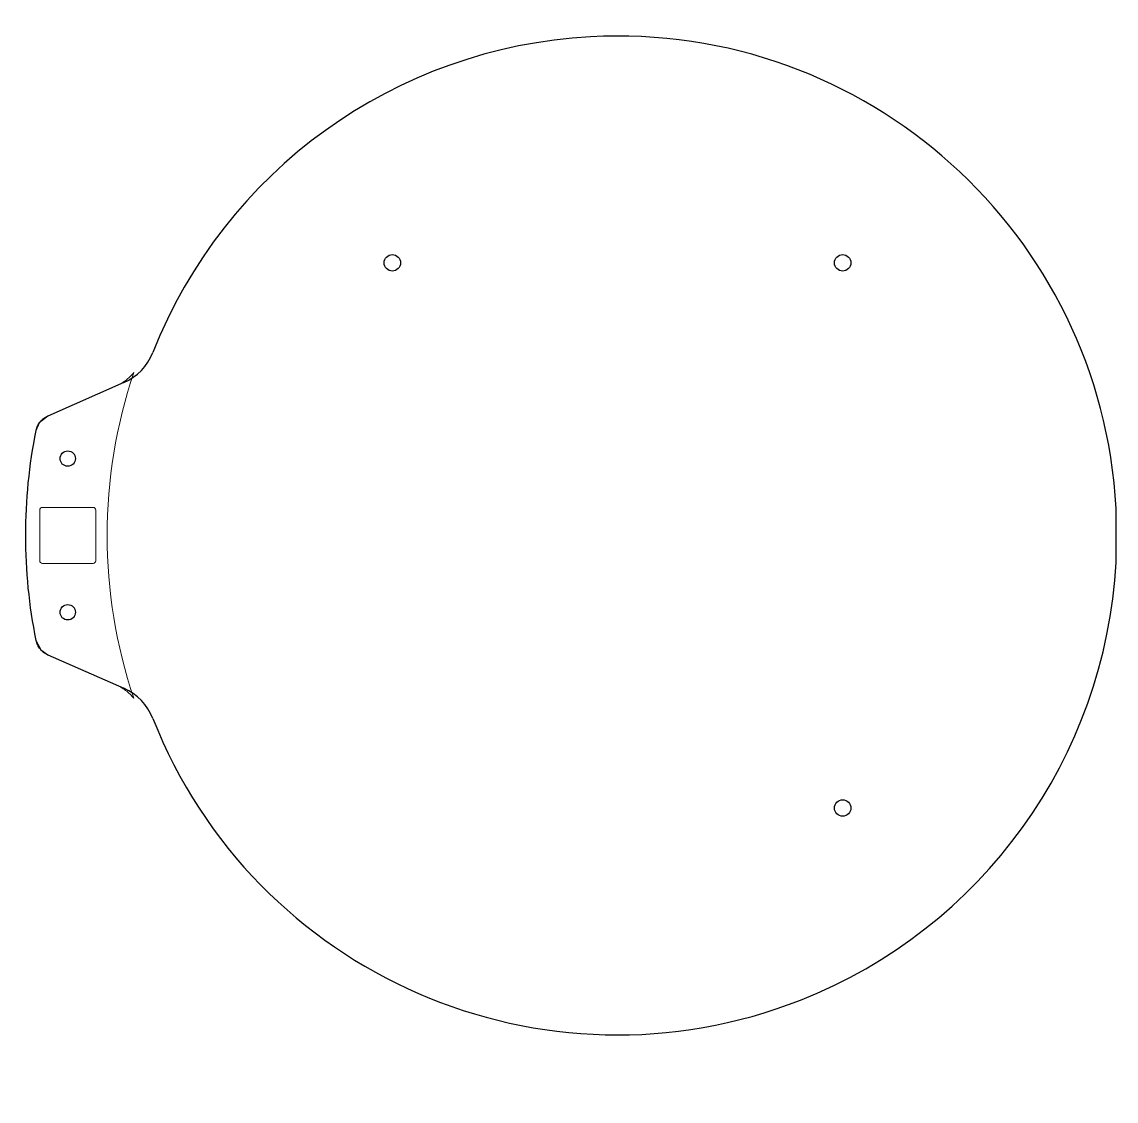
# Model space of a CAD drawing. Extents: x 198 to 398, y 318 to 515.
import ezdxf

# ---------------------------------------------------------------- set-up
doc = ezdxf.new("R2010")
doc.units = 0
doc.header["$MEASUREMENT"] = 0
doc.layers.get('0').update_dxf_attribs({"lineweight": 0})
doc.layers.add('SLD-0', color=7, linetype='Continuous', lineweight=0)

msp = doc.modelspace()

# ---------------------------------------------------------------- linework, layer by layer
at = {"color": 7, "lineweight": 18}
for p, q in [((215.5, 448.73), (203.09, 443.27)), ((201.63, 426.11), (201.63, 416.89)), ((211.34, 426.61), (202.13, 426.61)), ((211.84, 416.89), (211.84, 426.11)), ((202.13, 416.39), (211.34, 416.39)), ((203.09, 399.73), (215.5, 394.27))]:
    msp.add_line(p, q, dxfattribs=at)
for centre in [(206.73, 435.52), (206.73, 407.48)]:
    msp.add_circle(centre, 1.4, dxfattribs=at)
for points in [[(218.79, 451.21), (212.3, 431.93), (212.3, 411.07), (218.79, 391.79)], [(200.91, 440.64), (198.36, 428), (198.36, 415), (200.91, 402.36)], [(202.13, 426.61), (201.85, 426.61), (201.63, 426.38), (201.63, 426.11)], [(211.84, 426.11), (211.84, 426.38), (211.62, 426.61), (211.34, 426.61)], [(201.63, 416.89), (201.63, 416.62), (201.85, 416.39), (202.13, 416.39)], [(211.34, 416.39), (211.62, 416.39), (211.84, 416.62), (211.84, 416.89)]]:
    msp.add_open_spline(points, degree=3, dxfattribs=at)
at = {"color": 5, "lineweight": 0}
for points, knots in [([(218.79, 451.21), (218.35, 450.67), (217.85, 450.19), (217.3, 449.78), (217.02, 449.57), (216.73, 449.38), (216.43, 449.21), (216.13, 449.03), (215.82, 448.88), (215.5, 448.73)], [0, 0, 0, 0, 1, 1, 1, 2, 2, 2, 3, 3, 3, 3]), ([(203.09, 443.27), (202.82, 443.15), (202.56, 443), (202.33, 442.83), (202.09, 442.65), (201.87, 442.45), (201.68, 442.22), (201.49, 442), (201.32, 441.75), (201.19, 441.49), (201.06, 441.22), (200.97, 440.94), (200.91, 440.64)], [0, 0, 0, 0, 1, 1, 1, 2, 2, 2, 3, 3, 3, 4, 4, 4, 4]), ([(200.91, 402.36), (200.97, 402.06), (201.06, 401.78), (201.19, 401.52), (201.25, 401.39), (201.33, 401.26), (201.41, 401.13), (201.49, 401.01), (201.58, 400.89), (201.67, 400.78), (201.87, 400.55), (202.09, 400.35), (202.32, 400.17), (202.56, 400), (202.82, 399.85), (203.09, 399.73)], [0, 0, 0, 0, 1, 1, 1, 2, 2, 2, 3, 3, 3, 4, 4, 4, 5, 5, 5, 5]), ([(215.5, 394.27), (216.14, 393.98), (216.74, 393.64), (217.29, 393.23), (217.57, 393.02), (217.84, 392.8), (218.09, 392.55), (218.34, 392.31), (218.57, 392.06), (218.79, 391.79)], [0, 0, 0, 0, 1, 1, 1, 2, 2, 2, 3, 3, 3, 3])]:
    msp.add_open_spline(points, degree=3, knots=knots, dxfattribs=at)
at = {"layer": 'SLD-0', "color": 177, "lineweight": 25}
for p, q in [((216.99, 449.39), (203.09, 443.27)), ((203.09, 443.27), (201.54, 442.06)), ((201.54, 442.06), (200.91, 440.64)), ((398, 416.58), (398, 426.42)), ((200.91, 402.36), (201.82, 400.62)), ((201.82, 400.62), (203.09, 399.73)), ((203.09, 399.73), (216.99, 393.61))]:
    msp.add_line(p, q, dxfattribs=at)
for centre, radius in [((265.95, 471.23), 1.5), ((348.11, 471.23), 1.5), ((206.73, 435.52), 1.4), ((206.73, 407.48), 1.4), ((348.11, 371.77), 1.5)]:
    msp.add_circle(centre, radius, dxfattribs=at)
for points in [[(398, 426.42), (395.28, 476.66), (352.35, 515.19), (302.11, 512.47), (266.52, 510.54), (235.32, 488.04), (222.26, 454.88)], [(222.26, 388.12), (240.7, 341.3), (293.6, 318.3), (340.41, 336.73), (373.57, 349.79), (396.07, 380.99), (398, 416.58)]]:
    msp.add_open_spline(points, degree=3, knots=[0, 0, 0, 0, 1, 1, 1, 2, 2, 2, 2], dxfattribs=at)
for points in [[(216.99, 449.39), (219.4, 450.45), (221.3, 452.43), (222.26, 454.88)], [(200.91, 440.64), (198.36, 428), (198.36, 415), (200.91, 402.36)], [(222.26, 388.12), (221.3, 390.57), (219.4, 392.55), (216.99, 393.61)]]:
    msp.add_open_spline(points, degree=3, dxfattribs=at)

doc.saveas('drawing.dxf')
